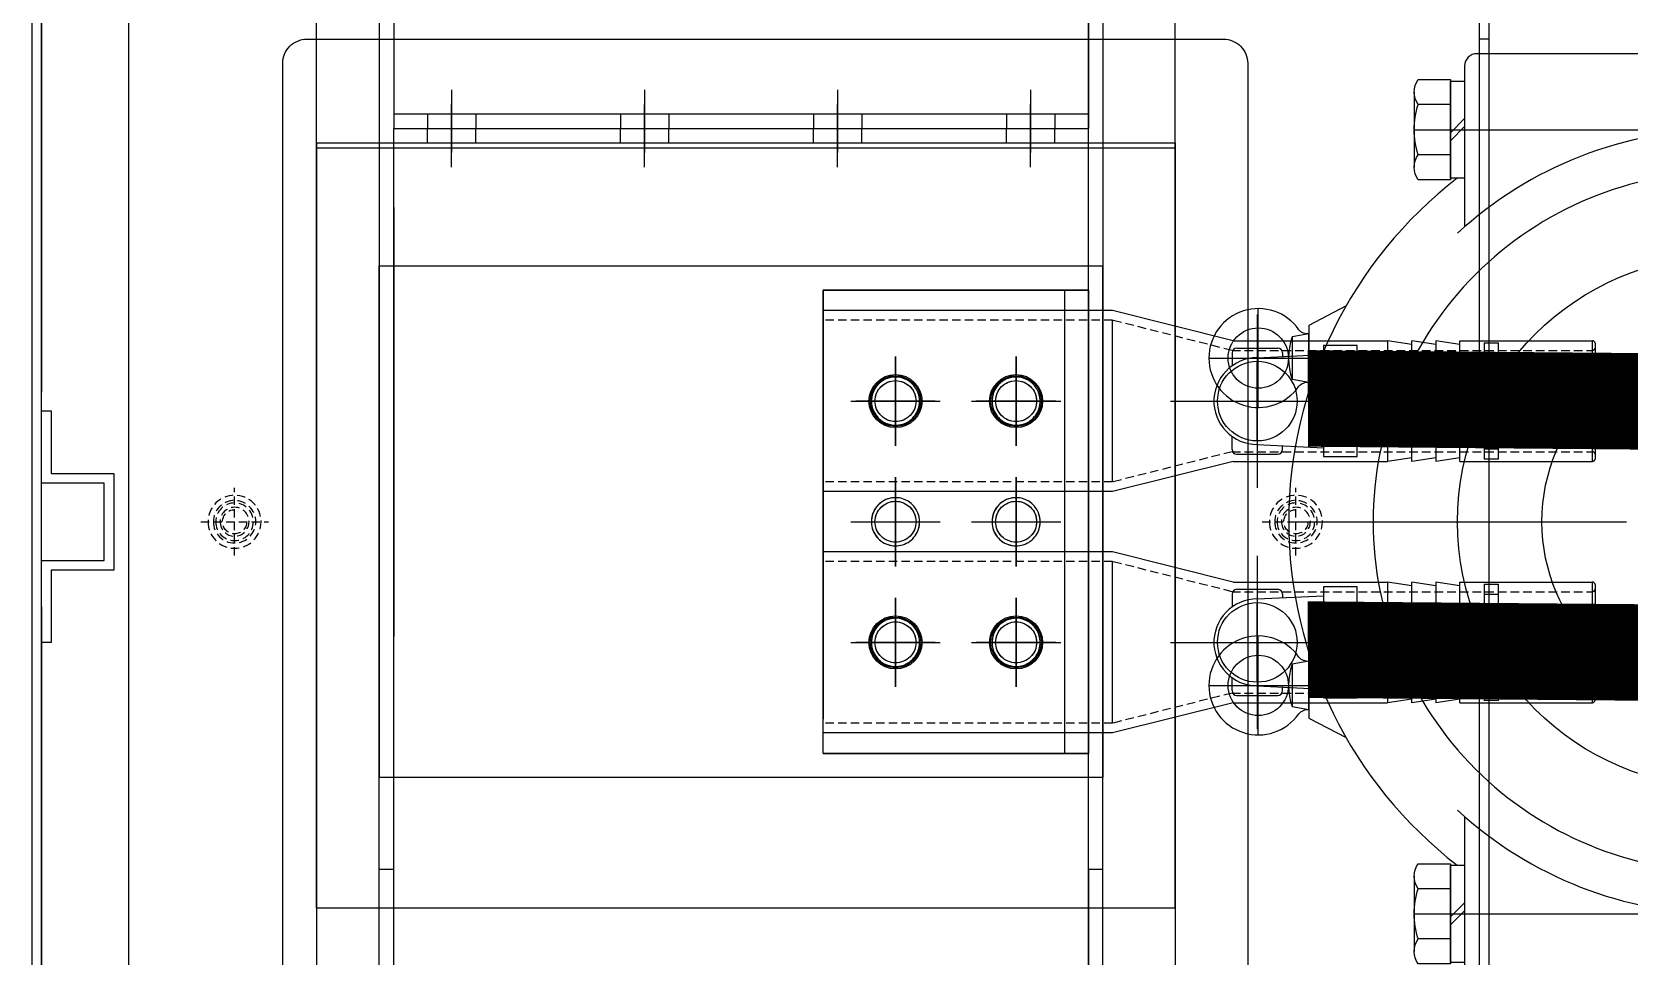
# Model space of a CAD drawing. Header units: millimetres. Extents: x 4969 to 37601, y -771 to 6478.
# Drawn here: x 12665.8 to 12996.8, y 2375.6 to 2567.1 of the extents above; entities that cross this region are included whole.
import ezdxf

# ---------------------------------------------------------------- set-up
doc = ezdxf.new("R2010")
doc.units = ezdxf.units.MM
doc.header["$LTSCALE"] = 7
doc.header["$MEASUREMENT"] = 0
for name, pattern in [('CENTER', [2, 1.25, -0.25, 0.25, -0.25]), ('CENTER1', [13, 10, -1, 1, -1]), ('HIDDEN', [0.375, 0.25, -0.125]), ('HIDDEN2', [4.7625, 3.175, -1.5875]), ('HIDDENX2', [19.05, 12.7, -6.35])]:
    doc.linetypes.add(name, pattern=pattern)
doc.layers.get('0').update_dxf_attribs({"linetype": 'CONTINUOUS'})
doc.layers.add('______', color=7, linetype='CONTINUOUS')
doc.layers.add('CENTER', color=1, linetype='CENTER1')

# ---------------------------------------------------------------- blocks, each defined once
blk = doc.blocks.new('AS RETJTY THSE R')
for p, q in [((6979, -5759.64), (6979, -5775.23)), ((6986.5, -5762.24), (6979.81, -5762.24)), ((6989.45, -5765.13), (6986.5, -5768.08)), ((6989.45, -5766.8), (6986.5, -5769.75)), ((6986.5, -5772.63), (6979.81, -5772.63)), ((6953.68, -5810.38), (6953.68, -5819.15)), ((6953.68, -5878.23), (6953.68, -5887)), ((6979, -5922.14), (6979, -5937.73)), ((6986.5, -5924.74), (6979.81, -5924.74)), ((6989.45, -5927.63), (6986.5, -5930.58)), ((6989.45, -5929.3), (6986.5, -5932.25)), ((6986.5, -5935.13), (6979.81, -5935.13))]:
    blk.add_line(p, q)
for points in [[(7102.98, -5739.19, -0.414214), (7090.48, -5751.69), (6991.95, -5751.69, 0.414214), (6989.45, -5754.19), (6989.45, -5787.56)], [(7102.98, -5754.94, -0.414214), (7090.48, -5767.44), (7042.98, -5767.44, 0.188065), (6987.98, -5788.88)], [(7114.98, -5763.69, -0.414214), (7102.48, -5776.19), (7042.98, -5776.19, 0.414214), (6970.48, -5848.69, 0.414214), (7042.98, -5921.19), (7102.48, -5921.19, -0.414214), (7114.98, -5933.69)], [(6987.89, -5777.51, 0.232079), (6952.98, -5848.69, 0.232079), (6987.89, -5919.86)], [(6957.18, -5809.77, -0.245393), (6955.09, -5808.91, 0.734238), (6936.43, -5814.77, 0.734238), (6955.09, -5820.62, -0.245393), (6957.18, -5819.77)], [(6957.18, -5877.61, -0.245393), (6955.09, -5876.75, 0.734238), (6936.43, -5882.61, 0.734238), (6955.09, -5888.47, -0.245393), (6957.18, -5887.61)], [(6987.98, -5908.49, 0.188065), (7042.98, -5929.94), (7090.48, -5929.94, -0.414214), (7102.98, -5942.44)], [(6989.45, -5909.82), (6989.45, -5943.19, 0.414214), (6991.95, -5945.69), (7090.48, -5945.69, -0.414214), (7102.98, -5958.19)]]:
    blk.add_lwpolyline(points, format="xyb")
for points in [[(6986.5, -5757.05), (6986.5, -5777.83), (6979.81, -5777.83, -0.309401), (6979.81, -5772.63, -0.154701), (6979.81, -5762.24, -0.309401), (6979.81, -5757.05)], [(6953.68, -5810.38, 0.171038), (6953.68, -5819.15), (6957.18, -5819.77), (6957.18, -5809.77)], [(6953.68, -5878.23, 0.171038), (6953.68, -5887), (6957.18, -5887.61), (6957.18, -5877.61)], [(6986.5, -5919.55), (6986.5, -5940.33), (6979.81, -5940.33, -0.309401), (6979.81, -5935.13, -0.154701), (6979.81, -5924.74, -0.309401), (6979.81, -5919.55)]]:
    blk.add_lwpolyline(points, format="xyb", close=True)
for points in [[(6989.45, -5777.51), (6986.5, -5777.51), (6986.5, -5757.36), (6989.45, -5757.36)], [(6989.45, -5940.01), (6986.5, -5940.01), (6986.5, -5919.86), (6989.45, -5919.86)]]:
    blk.add_lwpolyline(points, close=True)
for points in [[(6964.89, -5803.95), (6957.18, -5808.02), (6957.18, -5821.52)], [(6957.18, -5875.86), (6957.18, -5889.36), (6964.89, -5893.43)]]:
    blk.add_lwpolyline(points)
for centre, radius in [((7042.98, -5848.69), 55), ((6946.68, -5814.77), 6.25), ((7042.98, -5848.69), 37.5), ((6946.68, -5882.61), 6.25)]:
    blk.add_circle(centre, radius)
at = {"layer": 'CENTER'}
for p, q in [((6979, -5767.44), (7044.45, -5767.44)), ((6946.68, -5825.02), (6946.68, -5804.52)), ((6936.43, -5814.77), (6957.18, -5814.77)), ((6952.98, -5848.69), (7132.98, -5848.69)), ((6946.68, -5892.86), (6946.68, -5872.36)), ((6936.43, -5882.61), (6957.18, -5882.61)), ((6979, -5929.94), (7044.45, -5929.94))]:
    blk.add_line(p, q, dxfattribs=at)
blk = doc.blocks.new('A$C569E0406')
for p, q in [((-96, -55), (-96, 0)), ((-96, 0), (0, 0)), ((0, 0), (0, -55)), ((0, -50), (-96, -50)), ((0, -55), (-96, -55))]:
    blk.add_line(p, q)
at = {"color": 1, "linetype": 'CENTER', "ltscale": 3}
for p, q in [((-73, -5.76), (-73, -24.24)), ((-48, -5.76), (-48, -24.24)), ((-23, -5.76), (-23, -24.24)), ((-82.24, -15), (-63.76, -15)), ((-57.24, -15), (-38.76, -15)), ((-32.24, -15), (-13.76, -15)), ((-73, -30.76), (-73, -49.24)), ((-48, -30.76), (-48, -49.24)), ((-23, -30.76), (-23, -49.24)), ((-82.24, -40), (-63.76, -40)), ((-57.24, -40), (-38.76, -40)), ((-32.24, -40), (-13.76, -40))]:
    blk.add_line(p, q, dxfattribs=at)
at = {"color": 3}
for centre in [(-73, -15), (-48, -15), (-23, -15), (-73, -40), (-48, -40), (-23, -40)]:
    blk.add_circle(centre, 4.25, dxfattribs=at)
for centre in [(-73, -15), (-48, -15), (-23, -15), (-73, -40), (-48, -40), (-23, -40)]:
    blk.add_arc(centre, 5, 255.1707, 188.8991)
blk = doc.blocks.new('A$C2FB407A4')
at = {"color": 3}
for p, q in [((60.5, 114), (722, 114)), ((722, 114), (722, -36)), ((-17.5, 111), (722, 111)), ((-17.5, -33), (722, -33)), ((60.5, -36), (722, -36))]:
    blk.add_line(p, q, dxfattribs=at)
at = {"color": 1, "linetype": 'CENTER1'}
for p, q in [((644, -1.25), (644, 15.25)), ((635.75, 7), (652.25, 7)), ((694, -26.25), (694, -9.75)), ((685.75, -18), (702.25, -18))]:
    blk.add_line(p, q, dxfattribs=at)
at = {"color": 3}
for centre in [(644, 7), (694, -18)]:
    blk.add_circle(centre, 5.25, dxfattribs=at)
blk.add_blockref('A$C569E0406', (717, 22))
blk = doc.blocks.new('A$C202F4CE2')
at = {"color": 1}
for p, q in [((-680, 135), (-143.5, 135)), ((-143.5, 135), (-143.5, 132)), ((-143.5, 132), (10, 132)), ((7, 132), (7, -12)), ((10, 132), (10, -12)), ((-143.5, -12), (-143.5, -15)), ((-143.5, -12), (10, -12)), ((-680, -15), (-143.5, -15))]:
    blk.add_line(p, q, dxfattribs=at)
at = {"color": 2, "linetype": 'HIDDENX2'}
for p, q in [((-680, 132), (-143.5, 132)), ((7, 125), (10, 125)), ((7, 115), (10, 115)), ((7, 85), (10, 85)), ((7, 75), (10, 75)), ((7, 45), (10, 45)), ((7, 35), (10, 35)), ((7, 5), (10, 5)), ((7, -5), (10, -5)), ((-143.5, -12), (-680, -12))]:
    blk.add_line(p, q, dxfattribs=at)
at = {"color": 1, "linetype": 'CENTER1'}
for p, q in [((2, 120), (15, 120)), ((2, 80), (15, 80)), ((2, 40), (15, 40)), ((2, 0), (15, 0))]:
    blk.add_line(p, q, dxfattribs=at)
blk = doc.blocks.new('A$C533F45C9')
at = {"color": 1}
for p, q in [((-605, 132), (-605, -12)), ((-605, 132), (-605, -12)), ((0, 132), (-605, 132)), ((-602, 132), (-602, -12)), ((0, -12), (-605, -12))]:
    blk.add_line(p, q, dxfattribs=at)
at = {"color": 2, "linetype": 'HIDDENX2'}
for p, q in [((-602, 125), (-605, 125)), ((-602, 115), (-605, 115)), ((-602, 85), (-605, 85)), ((-602, 75), (-605, 75)), ((-602, 45), (-605, 45)), ((-602, 35), (-605, 35)), ((-602, 5), (-605, 5)), ((-602, -5), (-605, -5))]:
    blk.add_line(p, q, dxfattribs=at)
at = {"color": 1, "linetype": 'CENTER1'}
for p, q in [((-597, 120), (-610, 120)), ((-597, 80), (-610, 80)), ((-597, 40), (-610, 40)), ((-597, 0), (-610, 0))]:
    blk.add_line(p, q, dxfattribs=at)
blk = doc.blocks.new('A$C7200301F')
at = {"color": 2, "linetype": 'HIDDENX2'}
for p, q in [((73, 40), (-23, 40)), ((-23, 40), (-23, -15)), ((73, -15), (73, 40)), ((73, -10), (-23, -10)), ((-23, -15), (73, -15))]:
    blk.add_line(p, q, dxfattribs=at)
at = {"color": 2, "linetype": 'HIDDENX2', "ltscale": 3}
for p, q in [((0, 34.24), (0, 15.76)), ((25, 34.24), (25, 15.76)), ((50, 34.24), (50, 15.76)), ((9.24, 25), (-9.24, 25)), ((34.24, 25), (15.76, 25)), ((59.24, 25), (40.76, 25)), ((0, 9.24), (0, -9.24)), ((25, 9.24), (25, -9.24)), ((50, 9.24), (50, -9.24)), ((9.24, 0), (-9.24, 0)), ((34.24, 0), (15.76, 0)), ((59.24, 0), (40.76, 0))]:
    blk.add_line(p, q, dxfattribs=at)
at = {"color": 2, "linetype": 'HIDDENX2'}
for centre in [(0, 25), (25, 25), (50, 25), (0, 0), (25, 0), (50, 0)]:
    blk.add_circle(centre, 4.25, dxfattribs=at)
for centre in [(0, 25), (25, 25), (50, 25), (0, 0), (25, 0), (50, 0)]:
    blk.add_arc(centre, 5, 351.1009, 284.8293, dxfattribs=at)
blk = doc.blocks.new('A$C4C1A5B2B')
at = {"color": 6}
for p, q in [((-32.5, 110), (-684, 110)), ((-684, -40), (-684, 110)), ((-32.5, -40), (-684, -40))]:
    blk.add_line(p, q, dxfattribs=at)
at = {"color": 2, "linetype": 'HIDDENX2'}
for p, q in [((-32.5, 107), (-684, 107)), ((-684, -37), (-32.5, -37))]:
    blk.add_line(p, q, dxfattribs=at)
at = {"color": 1, "linetype": 'CENTER1'}
for p, q in [((-606, -5.25), (-606, 11.25)), ((-597.75, 3), (-614.25, 3)), ((-656, -30.25), (-656, -13.75)), ((-647.75, -22), (-664.25, -22))]:
    blk.add_line(p, q, dxfattribs=at)
at = {"color": 6}
for centre in [(-606, 3), (-656, -22)]:
    blk.add_circle(centre, 5.25, dxfattribs=at)
blk.add_blockref('A$C7200301F', (-656, -22))
blk = doc.blocks.new('A$C351208BA')
at = {"color": 2, "linetype": 'HIDDEN'}
for p, q in [((0, -7), (0, 7)), ((7, 0), (-7, 0))]:
    blk.add_line(p, q, dxfattribs=at)
for radius in [5.5, 4.4, 3.9, 3]:
    blk.add_circle((0, 0), radius, dxfattribs=at)
blk.add_arc((0, 0), 2.5, 180, 90, dxfattribs=at)
blk = doc.blocks.new('A$C0C782F72')
at = {"color": 2, "linetype": 'HIDDENX2'}
for p, q in [((-2, 2), (-1562, 2)), ((-682, 0), (-682, 2))]:
    blk.add_line(p, q, dxfattribs=at)
at = {"color": 4}
blk.add_lwpolyline([(-1564, 300), (0, 300), (0, 0), (-1564, 0)], close=True, dxfattribs=at)
blk.add_lwpolyline([(-877, 250), (-687, 250, -0.414214), (-682, 245), (-682, 55, -0.414214), (-687, 50), (-877, 50, -0.414214), (-882, 55), (-882, 245, -0.414214)], format="xyb", close=True, dxfattribs=at)
at = {"xscale": -1, "rotation": 270}
for p in [(-782, 260), (-782, 40)]:
    blk.add_blockref('A$C351208BA', p, dxfattribs=at)
blk = doc.blocks.new('A$C4E333BA4')
at = {"color": 1, "linetype": 'CENTER1'}
for p, q in [((0, 17.97), (0, -17.97)), ((-17.97, 0), (27.64, 0))]:
    blk.add_line(p, q, dxfattribs=at)
at = {"color": 2, "linetype": 'HIDDEN2', "lineweight": 0}
for p, q in [((20.69, 8.33), (13.69, 8.11)), ((20.69, 7.47), (13.69, 7.26)), ((20.69, -7.48), (13.69, -7.26)), ((20.69, -8.33), (13.69, -8.11))]:
    blk.add_line(p, q, dxfattribs=at)
at = {"layer": '______', "color": 30}
for p, q in [((-5.24, 10), (-5.24, 7.32)), ((-4.24, 11), (4.24, 11)), ((5.24, 10), (5.24, 9.25)), ((0, 9), (13.69, 9.66)), ((-5.24, -10), (-5.24, -7.32)), ((0, -9), (13.69, -9.66)), ((5.24, -10), (5.24, -9.25)), ((-4.24, -11), (4.24, -11))]:
    blk.add_line(p, q, dxfattribs=at)
blk.add_lwpolyline([(20.69, -11.5), (20.69, 11.5), (13.69, 11.5), (13.69, -11.5)], close=True, dxfattribs=at)
for centre, radius, start, end in [((-4.24, 10), 1, 90, 180), ((4.24, 10), 1, 0, 90), ((0, 0), 9, 90, 182.2974), ((0, 0), 9, 177.7026, 270), ((-4.24, -10), 1, 180, 270), ((4.24, -10), 1, 270, 0)]:
    blk.add_arc(centre, radius, start, end, dxfattribs=at)
blk = doc.blocks.new('A$C19C0629F')
at = {"color": 6}
for p, q in [((-15, -18.75), (-15, 18.75)), ((45, 18.75), (-15, 18.75)), ((70, 12.5), (45, 18.75)), ((45, -16.75), (45, 16.75)), ((70, 12.5), (102, 12.5)), ((102, 12.5), (102, -12.5)), ((107, 11.75), (102, 12.5)), ((107, -12.5), (107, 12.5)), ((112, 11.75), (107, 12.5)), ((117, 11.75), (112, 12.5)), ((112, 12.5), (112, -12.5)), ((117, -12.5), (117, 12.5)), ((117, 12.5), (144.5, 12.5)), ((122, 12.05), (122, -12.05)), ((122, 12.05), (125, 12.05)), ((125, -12.05), (125, 12.05)), ((144.5, -12.5), (144.5, 12.5)), ((145, 12), (145, -12)), ((125, 9.92), (122, 9.92)), ((122, -9.92), (125, -9.92)), ((70, -12.5), (45, -18.75)), ((70, -12.5), (102, -12.5)), ((107, -11.75), (102, -12.5)), ((112, -11.75), (107, -12.5)), ((117, -11.75), (112, -12.5)), ((117, -12.5), (144.5, -12.5)), ((125, -12.05), (122, -12.05)), ((45, -18.75), (-15, -18.75))]:
    blk.add_line(p, q, dxfattribs=at)
at = {"color": 2, "linetype": 'HIDDEN'}
for p, q in [((45, 16.75), (-15, 16.75)), ((69.75, 10.5), (45, 16.75)), ((69.75, 10.5), (144.5, 10.5)), ((69.75, -10.5), (45, -16.75)), ((69.75, -10.5), (144.5, -10.5)), ((45, -16.75), (-15, -16.75))]:
    blk.add_line(p, q, dxfattribs=at)
at = {"color": 1, "linetype": 'CENTER1'}
for p, q in [((0, 7), (0, -7)), ((25, 7), (25, -7)), ((75, -8), (75, 8)), ((7, 0), (-7, 0)), ((32, 0), (18, 0)), ((67, 0), (83, 0))]:
    blk.add_line(p, q, dxfattribs=at)
at = {"color": 6}
for centre, radius in [((75, 0), 8.25), ((0, 0), 5.5), ((25, 0), 5.5)]:
    blk.add_circle(centre, radius, dxfattribs=at)
for centre, start, end in [((144.5, 12), 0, 90), ((144.5, 11), 270, 0), ((144.5, -11), 0, 90), ((144.5, -12), 270, 0)]:
    blk.add_arc(centre, 0.5, start, end, dxfattribs=at)
blk.add_blockref('A$C4E333BA4', (75, 0))
blk = doc.blocks.new('A$C52321A71')
at = {"color": 4}
for p, q in [((784.5, 20), (-784.5, 20)), ((784.5, 0), (-784.5, 0))]:
    blk.add_line(p, q, dxfattribs=at)
at = {"color": 2, "linetype": 'HIDDENX2'}
blk.add_line((782.5, 18), (-782.5, 18), dxfattribs=at)
blk.add_lwpolyline([(-25, 18), (-8, 18), (-8, 5), (8, 5), (8, 18), (23, 18), (23, 16), (10, 16), (10, 3), (-10, 3), (-10, 16), (-25, 16)], close=True, dxfattribs=at)
blk = doc.blocks.new('A$C4E8E4312')
for p, q in [((0, 178), (-728.5, 178)), ((-1, 178), (-1, 0)), ((0, 178), (0, 0)), ((0, 0), (-728.5, 0))]:
    blk.add_line(p, q)
blk = doc.blocks.new('A$C07352B1C')
for p, q in [((-731, 178), (-731, 0)), ((-731, 178), (0, 178)), ((-731, 0), (0, 0))]:
    blk.add_line(p, q)

msp = doc.modelspace()

# ---------------------------------------------------------------- linework, layer by layer
at = {"color": 1, "const_width": 20, "elevation": -0.01}
msp.add_lwpolyline([(13257.791, 3445.766, -0.4042142), (13492.786, 3251.265, -0.010276), (13525.291, 2893.415, -0.1259343), (13467.791, 2578.352, -0.3153065), (13294.871, 2477.302, 0.0220236), (12930.267, 2491.16, -48.2311016)], format="xyb", dxfattribs=at)
at = {"color": 5, "const_width": 20, "elevation": -0.01}
msp.add_lwpolyline([(13257.791, 3393.725, -0.4042142), (13492.786, 3199.223, -0.010276), (13525.291, 2841.373, -0.1259343), (13467.791, 2526.31, -0.3153065), (13294.871, 2425.261, 0.0220236), (12930.267, 2439.118, -48.2311016)], format="xyb", dxfattribs=at)

# ---------------------------------------------------------------- block references
at = {"rotation": 90}
for name, p in [('A$C52321A71', (12685.791, 2465.613, -0.01)), ('A$C0C782F72', (12967.791, 3247.613, -0.01)), ('A$C533F45C9', (12872.791, 3152.113, -0.01)), ('A$C07352B1C', (12902.791, 3116.613, -0.01)), ('A$C4C1A5B2B', (12847.791, 3096.613, -0.01)), ('A$C202F4CE2', (12872.791, 2537.113, -0.01)), ('A$C4E8E4312', (12902.791, 2544.113, -0.01)), ('A$C2FB407A4', (12851.791, 1796.613, -0.01))]:
    msp.add_blockref(name, p, dxfattribs=at)
for name, p in [('AS RETJTY THSE R', (5973.313, 8314.301, -0.01)), ('A$C19C0629F', (12844.791, 2490.613, -0.01)), ('A$C19C0629F', (12844.791, 2440.613, -0.01))]:
    msp.add_blockref(name, p)

doc.saveas('drawing.dxf')
